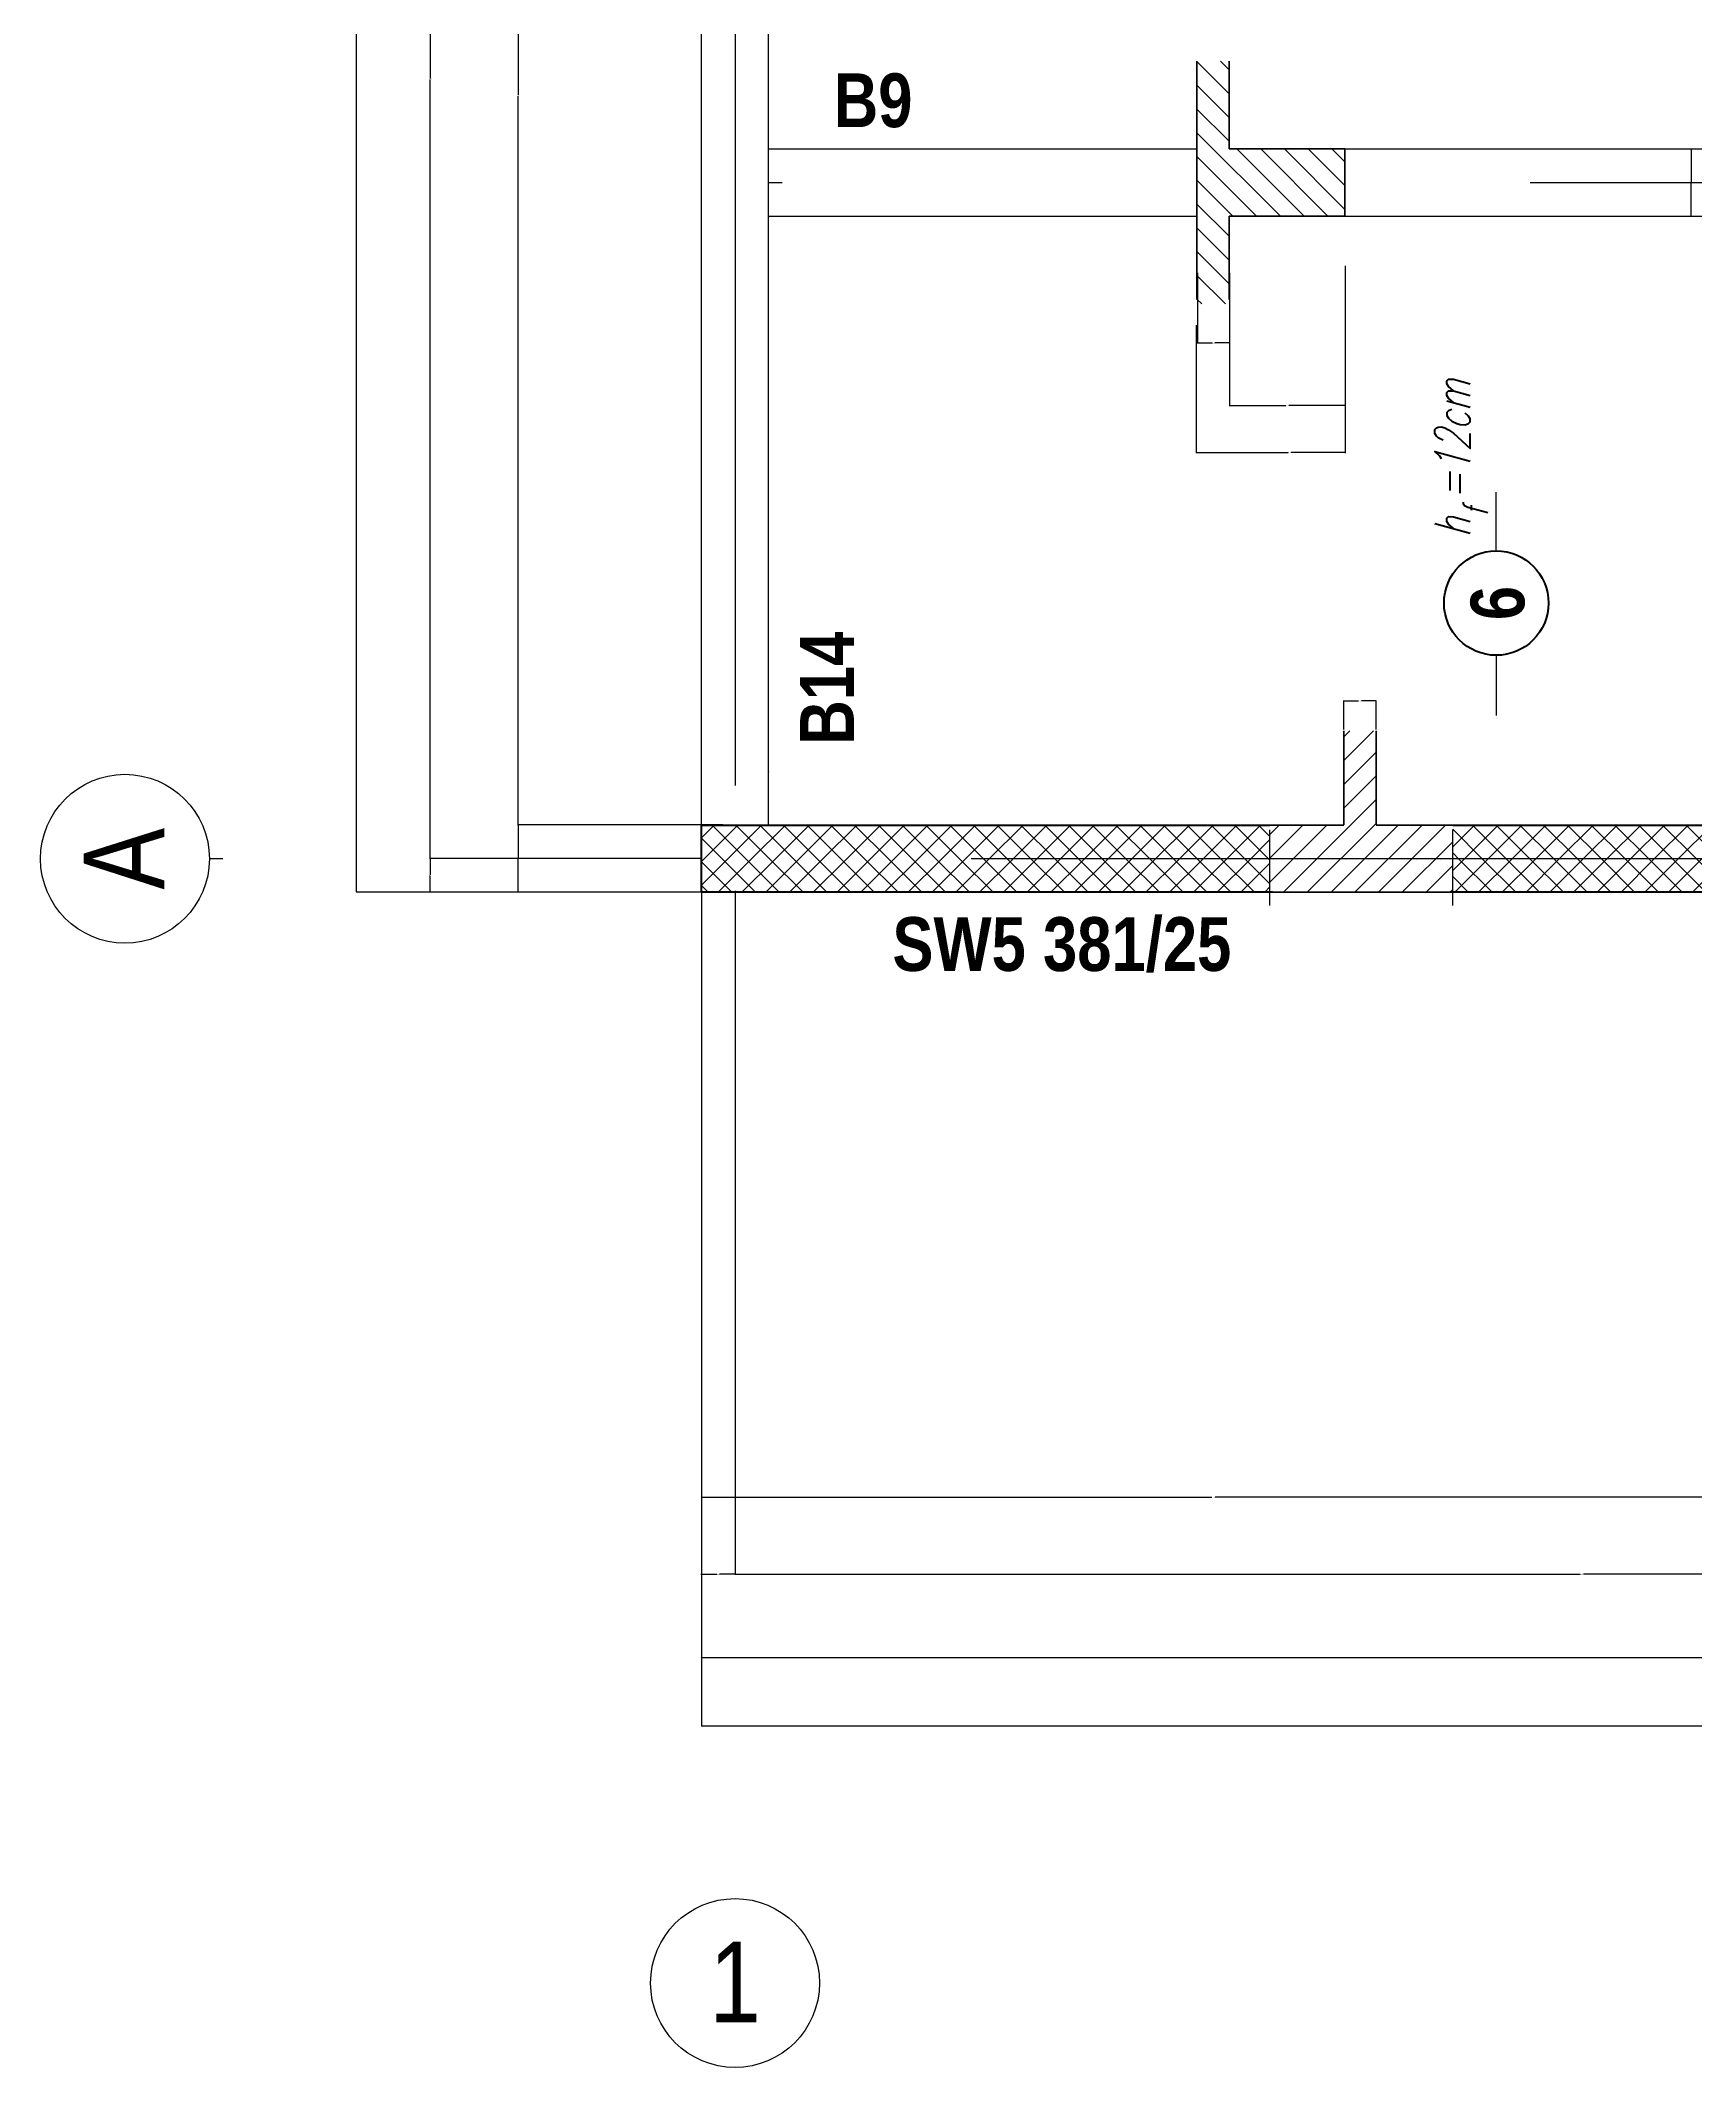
# Model space of a CAD drawing. Header units: millimetres. Extents: x 62 to 4126, y 148 to 2776.
# Drawn here: x 62 to 678, y 148 to 902 of the extents above; entities that cross this region are included whole.
import ezdxf

# ---------------------------------------------------------------- set-up
doc = ezdxf.new("R2010")
doc.units = ezdxf.units.MM
for name, pattern in [('DASHDOT', [25.4, 12.7, -6.35, 0, -6.35]), ('Dashed', [282.222223, 141.111112, -141.111112]), ('Solid Line copy-002', [1150, 5, -278.333333, 595, -271.666667])]:
    doc.linetypes.add(name, pattern=pattern)
for name, color, linetype, lineweight in [('! Plochi sech', 210, 'Continuous', 25), ('!Column', 10, 'Continuous', 50), ('!Dimension', 70, 'Continuous', 25), ('!Hatch', 70, 'Continuous', 25), ('!Hf', 132, 'Continuous', 25), ('035', 30, 'Continuous', 30), ('Osi', 70, 'DASHDOT', 25)]:
    doc.layers.add(name, color=color, linetype=linetype, lineweight=lineweight)
doc.layers.add('text', color=7, linetype='Continuous')
doc.styles.add('GENERATED_STYLE_2', font='ARIALN.TTF')
doc.styles.add('GENERATED_STYLE_3', font='ARIALNB.TTF')
doc.styles.get("Standard").update_dxf_attribs({"font": 'arial.ttf'})
doc.styles.add('АRM_nadpis', font='simplex.shx', dxfattribs={"width": 0.7, "oblique": 15})
doc.dimstyles.get("Standard").update_dxf_attribs({"dimtxt": 2.5, "dimasz": 2.5, "dimexe": 1.25, "dimexo": 0.625, "dimtad": 1, "dimtxsty": 'Standard', "dimcen": 2.5, "dimazin": 3, "dimtfac": 1, "dimtmove": 0, "dimatfit": 3})

# ---------------------------------------------------------------- blocks, each defined once
blk = doc.blocks.new('*D2224')
at = {"layer": '!Dimension', "color": 0, "lineweight": -2}
for p, q in [((315.84, 1153.16), (239.5, 1153.16)), ((239.68, 1152.98), (239.68, 882.09)), ((239.68, 610.84), (239.68, 881.73)), ((315.84, 610.66), (239.5, 610.66))]:
    blk.add_line(p, q, dxfattribs=at)
at = {"layer": '!Dimension', "color": 0}
for points in [[(239.71, 1152.98), (239.65, 1152.98), (239.68, 1153.16)], [(239.65, 610.84), (239.71, 610.84), (239.68, 610.66)]]:
    blk.add_solid(points, dxfattribs=at)
at = {"layer": 'Defpoints', "color": 0}
for p in [(315.91, 1153.16), (239.68, 610.66), (315.91, 610.66)]:
    blk.add_point(p, dxfattribs=at)
at = {"layer": '!Dimension', "color": 0, "insert": (239.68, 881.91), "char_height": 0.18, "attachment_point": 5}
blk.add_mtext('\\A1;542.5000', dxfattribs=at)
blk = doc.blocks.new('*D2225')
at = {"layer": '!Dimension', "color": 0, "lineweight": -2}
for p, q in [((307.84, 610.66), (239.5, 610.66)), ((239.68, 610.48), (239.68, 598.34)), ((239.68, 585.84), (239.68, 597.98)), ((307.84, 585.66), (239.5, 585.66))]:
    blk.add_line(p, q, dxfattribs=at)
at = {"layer": '!Dimension', "color": 0}
for points in [[(239.71, 610.48), (239.65, 610.48), (239.68, 610.66)], [(239.65, 585.84), (239.71, 585.84), (239.68, 585.66)]]:
    blk.add_solid(points, dxfattribs=at)
at = {"layer": 'Defpoints', "color": 0}
for p in [(307.91, 610.66), (239.68, 585.66), (307.91, 585.66)]:
    blk.add_point(p, dxfattribs=at)
at = {"layer": '!Dimension', "color": 0, "insert": (239.68, 598.16), "char_height": 0.18, "attachment_point": 5}
blk.add_mtext('\\A1;25.0000', dxfattribs=at)
blk = doc.blocks.new('*D2239')
at = {"layer": '!Dimension', "color": 0, "lineweight": -2}
for p, q in [((307.84, 2120.66), (179.45, 2120.66)), ((179.63, 2120.48), (179.63, 1331.61)), ((179.63, 585.84), (179.63, 1331.24)), ((307.84, 585.66), (179.45, 585.66))]:
    blk.add_line(p, q, dxfattribs=at)
at = {"layer": '!Dimension', "color": 0}
for points in [[(179.66, 2120.48), (179.6, 2120.48), (179.63, 2120.66)], [(179.6, 585.84), (179.66, 585.84), (179.63, 585.66)]]:
    blk.add_solid(points, dxfattribs=at)
at = {"layer": 'Defpoints', "color": 0}
for p in [(179.63, 2120.66), (307.91, 2120.66), (307.91, 585.66)]:
    blk.add_point(p, dxfattribs=at)
at = {"layer": '!Dimension', "color": 0, "insert": (179.63, 1331.43), "char_height": 0.18, "attachment_point": 5}
blk.add_mtext('\\A1;1535', dxfattribs=at)
blk = doc.blocks.new('_Oblique')
at = {"color": 0, "linetype": 'ByBlock', "lineweight": -2}
blk.add_line((-0.5, -0.5), (0.5, 0.5), dxfattribs=at)
blk = doc.blocks.new('*D2254')
at = {"layer": '!Dimension', "color": 0, "lineweight": -2}
for p, q in [((320.41, 586.1), (320.41, 331.73)), ((950.41, 585.6), (950.41, 331.73)), ((320.41, 331.91), (634.8, 331.91)), ((950.41, 331.91), (636.01, 331.91))]:
    blk.add_line(p, q, dxfattribs=at)
at = {"layer": 'Defpoints', "color": 0}
for p in [(320.41, 586.16), (950.41, 585.66), (950.41, 331.91)]:
    blk.add_point(p, dxfattribs=at)
at = {"layer": '!Dimension', "color": 0, "lineweight": -2, "xscale": 0.18, "yscale": 0.18, "zscale": 0.18, "rotation": 180}
blk.add_blockref('_Oblique', (320.41, 331.91), dxfattribs=at)
at = {"layer": '!Dimension', "color": 0, "lineweight": -2, "xscale": 0.18, "yscale": 0.18, "zscale": 0.18}
blk.add_blockref('_Oblique', (950.41, 331.91), dxfattribs=at)
at = {"layer": '!Dimension', "color": 0, "insert": (635.41, 331.91), "char_height": 0.18, "attachment_point": 5}
blk.add_mtext('\\A1;630.0000', dxfattribs=at)
blk = doc.blocks.new('*D2265')
at = {"layer": '!Dimension', "color": 0, "lineweight": -2}
for p, q in [((307.91, 586.1), (307.91, 360.42)), ((688.91, 585.6), (688.91, 360.42)), ((307.91, 360.6), (497.8, 360.6)), ((688.91, 360.6), (499.01, 360.6))]:
    blk.add_line(p, q, dxfattribs=at)
at = {"layer": 'Defpoints', "color": 0}
for p in [(307.91, 586.16), (688.91, 585.66), (688.91, 360.6)]:
    blk.add_point(p, dxfattribs=at)
at = {"layer": '!Dimension', "color": 0, "lineweight": -2, "xscale": 0.18, "yscale": 0.18, "zscale": 0.18, "rotation": 180}
blk.add_blockref('_Oblique', (307.91, 360.6), dxfattribs=at)
at = {"layer": '!Dimension', "color": 0, "lineweight": -2, "xscale": 0.18, "yscale": 0.18, "zscale": 0.18}
blk.add_blockref('_Oblique', (688.91, 360.6), dxfattribs=at)
at = {"layer": '!Dimension', "color": 0, "insert": (498.41, 360.6), "char_height": 0.18, "attachment_point": 5}
blk.add_mtext('\\A1;381.0000', dxfattribs=at)
blk = doc.blocks.new('*D2281')
at = {"layer": '!Dimension', "color": 0, "lineweight": -2}
for p, q in [((320.41, 360.6), (320.41, 331.73)), ((307.91, 331.72), (307.91, 332.09)), ((307.91, 331.91), (313.63, 331.91)), ((320.41, 331.91), (314.68, 331.91))]:
    blk.add_line(p, q, dxfattribs=at)
at = {"layer": 'Defpoints', "color": 0}
for p in [(320.41, 360.66), (320.41, 331.91), (307.91, 331.66)]:
    blk.add_point(p, dxfattribs=at)
at = {"layer": '!Dimension', "color": 0, "lineweight": -2, "xscale": 0.18, "yscale": 0.18, "zscale": 0.18, "rotation": 180}
blk.add_blockref('_Oblique', (307.91, 331.91), dxfattribs=at)
at = {"layer": '!Dimension', "color": 0, "lineweight": -2, "xscale": 0.18, "yscale": 0.18, "zscale": 0.18}
blk.add_blockref('_Oblique', (320.41, 331.91), dxfattribs=at)
at = {"layer": '!Dimension', "color": 0, "insert": (314.16, 331.91), "char_height": 0.18, "attachment_point": 5}
blk.add_mtext('\\A1;12.5000', dxfattribs=at)
blk = doc.blocks.new('*D2282')
at = {"layer": '!Dimension', "color": 0, "lineweight": -2}
for p, q in [((307.91, 586.1), (307.91, 300.76)), ((1977.91, 586.1), (1977.91, 300.76)), ((307.91, 300.94), (1142.24, 300.94)), ((1977.91, 300.94), (1143.57, 300.94))]:
    blk.add_line(p, q, dxfattribs=at)
at = {"layer": 'Defpoints', "color": 0}
for p in [(307.91, 586.16), (1977.91, 586.16), (1977.91, 300.94)]:
    blk.add_point(p, dxfattribs=at)
at = {"layer": '!Dimension', "color": 0, "lineweight": -2, "xscale": 0.18, "yscale": 0.18, "zscale": 0.18, "rotation": 180}
blk.add_blockref('_Oblique', (307.91, 300.94), dxfattribs=at)
at = {"layer": '!Dimension', "color": 0, "lineweight": -2, "xscale": 0.18, "yscale": 0.18, "zscale": 0.18}
blk.add_blockref('_Oblique', (1977.91, 300.94), dxfattribs=at)
at = {"layer": '!Dimension', "color": 0, "insert": (1142.91, 300.94), "char_height": 0.18, "attachment_point": 5}
blk.add_mtext('\\A1;1670.0000', dxfattribs=at)
blk = doc.blocks.new('*D2286')
at = {"layer": '!Dimension', "color": 0, "lineweight": -2}
for p, q in [((307.91, 586.1), (307.91, 275.3)), ((3867.91, 586.1), (3867.91, 275.3)), ((307.91, 275.48), (2087.23, 275.48)), ((3867.91, 275.48), (2088.58, 275.48))]:
    blk.add_line(p, q, dxfattribs=at)
at = {"layer": 'Defpoints', "color": 0}
for p in [(307.91, 586.16), (3867.91, 586.16), (3867.91, 275.48)]:
    blk.add_point(p, dxfattribs=at)
at = {"layer": '!Dimension', "color": 0, "lineweight": -2, "xscale": 0.18, "yscale": 0.18, "zscale": 0.18, "rotation": 180}
blk.add_blockref('_Oblique', (307.91, 275.48), dxfattribs=at)
at = {"layer": '!Dimension', "color": 0, "lineweight": -2, "xscale": 0.18, "yscale": 0.18, "zscale": 0.18}
blk.add_blockref('_Oblique', (3867.91, 275.48), dxfattribs=at)
at = {"layer": '!Dimension', "color": 0, "insert": (2087.91, 275.48), "char_height": 0.18, "attachment_point": 5}
blk.add_mtext('\\A1;3560.0000', dxfattribs=at)
blk = doc.blocks.new('*D2299')
at = {"layer": '! Plochi sech', "color": 0, "lineweight": -2}
for p, q in [((546.91, 646.22), (546.91, 656.96)), ((547.09, 656.78), (552.38, 656.78)), ((558.73, 656.78), (553.43, 656.78)), ((558.91, 646.22), (558.91, 656.96))]:
    blk.add_line(p, q, dxfattribs=at)
at = {"layer": '! Plochi sech', "color": 0}
for points in [[(547.09, 656.81), (547.09, 656.75), (546.91, 656.78)], [(558.73, 656.75), (558.73, 656.81), (558.91, 656.78)]]:
    blk.add_solid(points, dxfattribs=at)
at = {"layer": 'Defpoints', "color": 0}
for p in [(558.91, 656.78), (546.91, 646.16), (558.91, 646.16)]:
    blk.add_point(p, dxfattribs=at)
at = {"layer": '! Plochi sech', "color": 0, "insert": (552.91, 656.78), "char_height": 0.18, "attachment_point": 5}
blk.add_mtext('\\A1;12.0000', dxfattribs=at)
blk = doc.blocks.new('*D2416')
at = {"layer": '!Dimension', "color": 0, "lineweight": -2}
for p, q in [((253.34, 598.16), (206.76, 598.16)), ((253.34, 585.66), (206.76, 585.66))]:
    blk.add_line(p, q, dxfattribs=at)
at = {"layer": '!Dimension', "color": 0, "linetype": 'DASHDOT', "lineweight": -2}
for p, q in [((206.94, 597.98), (206.94, 592.09)), ((206.94, 585.84), (206.94, 591.73))]:
    blk.add_line(p, q, dxfattribs=at)
at = {"layer": '!Dimension', "color": 0}
for points in [[(206.97, 597.98), (206.91, 597.98), (206.94, 598.16)], [(206.91, 585.84), (206.97, 585.84), (206.94, 585.66)]]:
    blk.add_solid(points, dxfattribs=at)
at = {"layer": 'Defpoints', "color": 0}
for p in [(206.94, 598.16), (253.41, 598.16), (253.41, 585.66)]:
    blk.add_point(p, dxfattribs=at)
at = {"layer": '!Dimension', "color": 0, "insert": (206.94, 591.91), "char_height": 0.18, "attachment_point": 5}
blk.add_mtext('\\A1;12.5', dxfattribs=at)
blk = doc.blocks.new('A$C5B4F4353')
at = {"layer": '!Hf', "color": 4, "linetype": 'Continuous', "lineweight": 25}
for p, q in [((228.1, 613), (228.1, 831.2)), ((228.1, 224.3), (228.1, 0))]:
    blk.add_line(p, q, dxfattribs=at)
at = {"layer": '!Hf', "color": 4, "linetype": 'Continuous', "lineweight": 40}
blk.add_circle((228.1, 418.7), 194.3, dxfattribs=at)
at = {"layer": '!Hf', "style": 'АRM_nadpis', "oblique": 15, "width": 0.7}
for s, height, p in [('h =12cm', 131.22, (131.2, 663.4)), ('f', 91.9, (197.3, 741.8))]:
    blk.add_text(s, height=height, rotation=90, dxfattribs=at).set_placement(p)
at = {"layer": '!Hf', "color": 4, "linetype": 'Continuous', "lineweight": 5, "insert": (132.8, 418.7), "char_height": 200, "attachment_point": 2, "rotation": 90, "style": 'GENERATED_STYLE_3'}
blk.add_mtext('6', dxfattribs=at)
blk = doc.blocks.new('*D2440')
at = {"layer": '!Dimension', "color": 0, "lineweight": -2}
for p, q in [((537.47, 862.16), (676.26, 862.16)), ((676.08, 861.98), (676.08, 849.84)), ((676.08, 837.34), (676.08, 849.48)), ((537.47, 837.16), (676.26, 837.16))]:
    blk.add_line(p, q, dxfattribs=at)
at = {"layer": '!Dimension', "color": 0}
for points in [[(676.11, 861.98), (676.05, 861.98), (676.08, 862.16)], [(676.05, 837.34), (676.11, 837.34), (676.08, 837.16)]]:
    blk.add_solid(points, dxfattribs=at)
at = {"layer": 'Defpoints', "color": 0}
for p in [(537.41, 862.16), (676.08, 862.16), (537.41, 837.16)]:
    blk.add_point(p, dxfattribs=at)
at = {"layer": '!Dimension', "color": 0, "insert": (676.08, 849.66), "char_height": 0.18, "attachment_point": 5}
blk.add_mtext('\\A1;25.0000', dxfattribs=at)
blk = doc.blocks.new('*D2441')
at = {"layer": '! Plochi sech', "color": 0, "lineweight": -2}
for p, q in [((492.41, 816.1), (492.41, 789.79)), ((504.41, 816.1), (504.41, 789.79)), ((492.59, 789.97), (497.88, 789.97)), ((504.23, 789.97), (498.93, 789.97))]:
    blk.add_line(p, q, dxfattribs=at)
at = {"layer": '! Plochi sech', "color": 0}
for points in [[(492.59, 790), (492.59, 789.94), (492.41, 789.97)], [(504.23, 789.94), (504.23, 790), (504.41, 789.97)]]:
    blk.add_solid(points, dxfattribs=at)
at = {"layer": 'Defpoints', "color": 0}
for p in [(492.41, 816.16), (504.41, 816.16), (504.41, 789.97)]:
    blk.add_point(p, dxfattribs=at)
at = {"layer": '! Plochi sech', "color": 0, "insert": (498.41, 789.97), "char_height": 0.18, "attachment_point": 5}
blk.add_mtext('\\A1;12.0000', dxfattribs=at)
blk = doc.blocks.new('*D2442')
at = {"layer": '! Plochi sech', "color": 0, "lineweight": -2}
for p, q in [((547.41, 818.6), (547.41, 766.48)), ((504.41, 796.6), (504.41, 766.48)), ((504.59, 766.66), (525.37, 766.66)), ((547.23, 766.66), (526.44, 766.66))]:
    blk.add_line(p, q, dxfattribs=at)
at = {"layer": '! Plochi sech', "color": 0}
for points in [[(504.59, 766.69), (504.59, 766.63), (504.41, 766.66)], [(547.23, 766.63), (547.23, 766.69), (547.41, 766.66)]]:
    blk.add_solid(points, dxfattribs=at)
at = {"layer": 'Defpoints', "color": 0}
for p in [(547.41, 818.66), (504.41, 796.66), (547.41, 766.66)]:
    blk.add_point(p, dxfattribs=at)
at = {"layer": '! Plochi sech', "color": 0, "insert": (525.91, 766.66), "char_height": 0.18, "attachment_point": 5}
blk.add_mtext('\\A1;43.0000', dxfattribs=at)
blk = doc.blocks.new('*D2443')
at = {"layer": '! Plochi sech', "color": 0, "lineweight": -2}
for p, q in [((547.41, 818.6), (547.41, 748.98)), ((491.91, 796.6), (491.91, 748.98)), ((492.09, 749.16), (526.19, 749.16)), ((547.23, 749.16), (527.25, 749.16))]:
    blk.add_line(p, q, dxfattribs=at)
at = {"layer": '! Plochi sech', "color": 0}
for points in [[(492.09, 749.19), (492.09, 749.13), (491.91, 749.16)], [(547.23, 749.13), (547.23, 749.19), (547.41, 749.16)]]:
    blk.add_solid(points, dxfattribs=at)
at = {"layer": 'Defpoints', "color": 0}
for p in [(547.41, 818.66), (491.91, 796.66), (547.41, 749.16)]:
    blk.add_point(p, dxfattribs=at)
at = {"layer": '! Plochi sech', "color": 0, "insert": (526.72, 749.16), "char_height": 0.18, "attachment_point": 5}
blk.add_mtext('\\A1;55.5000', dxfattribs=at)
blk = doc.blocks.new('*D2564')
at = {"layer": '!Dimension', "color": 0, "lineweight": -2}
for p, q in [((307.84, 1178.16), (206.76, 1178.16)), ((206.94, 1177.98), (206.94, 888.34)), ((206.94, 598.34), (206.94, 887.98)), ((307.84, 598.16), (206.76, 598.16))]:
    blk.add_line(p, q, dxfattribs=at)
at = {"layer": '!Dimension', "color": 0}
for points in [[(206.97, 1177.98), (206.91, 1177.98), (206.94, 1178.16)], [(206.91, 598.34), (206.97, 598.34), (206.94, 598.16)]]:
    blk.add_solid(points, dxfattribs=at)
at = {"layer": 'Defpoints', "color": 0}
for p in [(307.91, 1178.16), (206.94, 598.16), (307.91, 598.16)]:
    blk.add_point(p, dxfattribs=at)
at = {"layer": '!Dimension', "color": 0, "insert": (206.94, 888.16), "char_height": 0.18, "attachment_point": 5}
blk.add_mtext('\\A1;580.0000', dxfattribs=at)

msp = doc.modelspace()

# ---------------------------------------------------------------- hatches: boundary and pattern name
at = {"layer": '! Plochi sech'}
h = msp.add_hatch(dxfattribs=at)
h.set_pattern_fill('ANSI31', color=256, scale=50)
h.set_pattern_definition([(45, (-893917.705, -494668.24), (-4.419417382, 4.419417382), [])])
h.paths.add_polyline_path([(558.905, 610.676), (558.905, 645.676), (546.905, 645.676), (546.905, 610.676), (519.405, 610.676), (519.405, 585.676), (587.405, 585.407), (587.405, 610.407)])
at = {"layer": '!Hatch', "linetype": 'Continuous'}
h = msp.add_hatch(dxfattribs=at)
h.set_pattern_fill('ANSI37', color=256, scale=50)
h.set_pattern_definition([(45, (316.6764, 605.827), (-4.41942, 4.41942), []), (135, (316.6764, 605.827), (-4.41942, -4.41942), [])])
h.paths.add_polyline_path([(320.413, 610.637), (307.913, 610.637), (307.913, 597.821), (320.413, 597.823)], flags=16)
h.paths.add_polyline_path([(587.405, 597.868), (519.405, 597.856), (519.405, 585.637), (587.405, 585.637)], flags=16)
h.paths.add_polyline_path([(519.405, 610.637), (332.963, 610.637), (332.963, 610.285, -1), (332.963, 610.385), (320.413, 610.511), (320.413, 597.823), (519.405, 597.856)], flags=16)
h.paths.add_polyline_path([(688.905, 610.637), (587.405, 610.637), (587.405, 597.868), (688.905, 597.884)], flags=16)
h.paths.add_polyline_path([(688.905, 597.884), (688.905, 610.637), (307.913, 610.637), (307.913, 597.821)], flags=17)
h.paths.add_polyline_path([(307.913, 610.637), (688.905, 610.637), (688.905, 585.637), (307.913, 585.637)])
at = {"linetype": 'Continuous', "lineweight": 25}
h = msp.add_hatch(dxfattribs=at)
h.set_pattern_fill('ANSI31', scale=50, angle=90, style=0)
h.set_pattern_definition([(135, (484963.283, -883286.139), (-4.419417382, -4.419417382), [])])
h.paths.add_polyline_path([(504.265, 862.137), (504.265, 894.765), (492.265, 894.765), (492.265, 804.508), (504.265, 804.508), (504.265, 837.137), (547.265, 837.137), (547.265, 862.137)])

# ---------------------------------------------------------------- linework, layer by layer
at = {"layer": '!Column', "linetype": 'Continuous'}
for points in [[(520.405, 585.637), (307.913, 585.637), (307.913, 610.637), (519.405, 610.637)], [(587.405, 610.637), (688.905, 610.637), (688.905, 585.637), (587.405, 585.637)], [(525.405, 585.638), (525.405, 585.638)]]:
    msp.add_lwpolyline(points, dxfattribs=at)
at = {"color": 3, "linetype": 'Continuous', "lineweight": 35}
for p, q in [((492.265, 806.175), (492.265, 894.765)), ((504.265, 862.137), (504.265, 894.765)), ((504.265, 862.137), (547.265, 862.137)), ((547.265, 837.137), (547.265, 862.137)), ((504.265, 837.137), (547.265, 837.137)), ((504.265, 806.175), (504.265, 837.137)), ((546.905, 645.676), (546.905, 610.676)), ((558.905, 645.676), (558.905, 610.676)), ((546.905, 610.638), (519.405, 610.638)), ((558.905, 610.638), (587.405, 610.638)), ((587.405, 585.638), (519.405, 585.638))]:
    msp.add_line(p, q, dxfattribs=at)
at = {"color": 3, "linetype": 'Dashed', "lineweight": 25, "ltscale": 0.2}
for p, q in [((519.405, 580.638), (519.405, 615.638)), ((587.405, 580.638), (587.405, 615.638))]:
    msp.add_line(p, q, dxfattribs=at)
at = {"color": 7, "linetype": 'Continuous', "lineweight": 25}
msp.add_arc((332.956, 630.644), 0.05, 180, 270, dxfattribs=at)
at = {"layer": '035'}
for p, q in [((307.913, 585.637), (307.913, 2120.637)), ((332.913, 610.637), (332.913, 1247.66)), ((332.913, 862.137), (492.265, 862.137)), ((547.265, 862.137), (935.413, 862.137)), ((332.913, 837.137), (492.265, 837.137)), ((547.265, 837.137), (935.413, 837.137))]:
    msp.add_line(p, q, dxfattribs=at)
at = {"layer": 'Osi', "linetype": 'Solid Line copy-002', "lineweight": 25}
for p, q in [((320.413, 2653.659), (320.413, 211.257)), ((332.913, 849.637), (935.413, 849.637)), ((124.878, 598.137), (4062.963, 598.137))]:
    msp.add_line(p, q, dxfattribs=at)
at = {"layer": 'Osi', "color": 2, "linetype": 'Continuous', "lineweight": 30}
for centre in [(93.454, 598.094), (320.406, 179.849)]:
    msp.add_circle(centre, 31.408, dxfattribs=at)

# ---------------------------------------------------------------- block references
at = {"layer": '!Hf', "xscale": 0.1, "yscale": 0.1, "zscale": 0.1}
msp.add_blockref('A$C5B4F4353', (580.784, 651.346), dxfattribs=at)

# ---------------------------------------------------------------- texts
at = {"layer": 'text', "color": 3, "linetype": 'Continuous', "lineweight": 5, "insert": (371.79, 890.249), "char_height": 20, "attachment_point": 2, "style": 'GENERATED_STYLE_3'}
msp.add_mtext('B9', dxfattribs=at)
at = {"layer": 'text', "color": 3, "linetype": 'Continuous', "lineweight": 5, "insert": (344.628, 661.555), "char_height": 20, "attachment_point": 2, "rotation": 90, "style": 'GENERATED_STYLE_3'}
msp.add_mtext('B14', dxfattribs=at)
at = {"layer": 'text', "color": 2, "linetype": 'Continuous', "lineweight": 5, "insert": (93.062, 598.094), "char_height": 30, "attachment_point": 5, "rotation": 90, "style": 'GENERATED_STYLE_2'}
msp.add_mtext('A', dxfattribs=at)
at = {"layer": 'text', "color": 6, "linetype": 'Continuous', "lineweight": 5, "insert": (442.001, 576.356), "char_height": 20, "attachment_point": 2, "style": 'GENERATED_STYLE_3'}
msp.add_mtext('SW5 381/25', dxfattribs=at)
at = {"layer": 'text', "color": 2, "linetype": 'Continuous', "lineweight": 5, "insert": (320.406, 180.241), "char_height": 30, "attachment_point": 5, "style": 'GENERATED_STYLE_2'}
msp.add_mtext('1', dxfattribs=at)

# ---------------------------------------------------------------- dimensions: what is measured, and where the dimension line sits
at = {"layer": '! Plochi sech'}
dim = msp.add_linear_dim(base=(547.405, 749.16), p1=(491.905, 796.66), p2=(547.405, 818.66), dimstyle='Standard', dxfattribs=at)
dim.commit()
dim.dimension.update_dxf_attribs({"geometry": '*D2443', "text_midpoint": (526.719, 749.16), "dimtype": 160})
for base, p1, p2, picture, middle in [((504.405, 789.968), (492.405, 816.16), (504.405, 816.16), '*D2441', (498.405, 789.968)), ((547.405, 766.66), (504.405, 796.66), (547.405, 818.66), '*D2442', (525.905, 766.66)), ((558.905, 656.781), (546.905, 646.16), (558.905, 646.16), '*D2299', (552.905, 656.781))]:
    dim = msp.add_linear_dim(base=base, p1=p1, p2=p2, dimstyle='Standard', dxfattribs=at)
    dim.commit()
    dim.dimension.update_dxf_attribs({"geometry": picture, "text_midpoint": middle})
at = {"layer": '!Dimension'}
dim = msp.add_linear_dim(base=(179.633, 2120.66), p1=(307.905, 585.66), p2=(307.905, 2120.66), angle=90, dimstyle='Standard', override={"dimdec": 0}, dxfattribs=at)
dim.commit()
dim.dimension.update_dxf_attribs({"geometry": '*D2239', "text_midpoint": (179.633, 1331.427), "dimtype": 160})
for base, p1, p2, angle, picture, middle in [((206.937, 598.16), (307.905, 1178.16), (307.905, 598.16), 90, '*D2564', (206.937, 888.16)), ((239.684, 610.66), (315.905, 1153.16), (315.905, 610.66), 90, '*D2224', (239.684, 881.91)), ((676.081, 862.16), (537.405, 837.16), (537.405, 862.16), 270, '*D2440', (676.081, 849.66)), ((239.684, 585.66), (307.905, 610.66), (307.905, 585.66), 90, '*D2225', (239.684, 598.16))]:
    dim = msp.add_linear_dim(base=base, p1=p1, p2=p2, angle=angle, dimstyle='Standard', dxfattribs=at)
    dim.commit()
    dim.dimension.update_dxf_attribs({"geometry": picture, "text_midpoint": middle})
dim = msp.add_linear_dim(base=(206.937, 598.16), p1=(253.405, 585.66), p2=(253.405, 598.16), angle=90, dimstyle='Standard', override={"dimdec": 1}, dxfattribs=at)
dim.commit()
dim.dimension.update_dxf_attribs({"geometry": '*D2416', "text_midpoint": (206.937, 591.91)})
for base, p1, p2, picture, middle in [((688.905, 360.603), (307.905, 586.16), (688.905, 585.66), '*D2265', (498.405, 360.603)), ((1977.905, 300.943), (307.905, 586.16), (1977.905, 586.16), '*D2282', (1142.905, 300.943)), ((3867.905, 275.484), (307.905, 586.16), (3867.905, 586.16), '*D2286', (2087.905, 275.484)), ((950.405, 331.907), (320.405, 586.16), (950.405, 585.66), '*D2254', (635.405, 331.907)), ((320.405, 331.907), (307.905, 331.66), (320.405, 360.66), '*D2281', (314.155, 331.907))]:
    dim = msp.add_linear_dim(base=base, p1=p1, p2=p2, dimstyle='Standard', override={"dimblk": 'Oblique'}, dxfattribs=at)
    dim.commit()
    dim.dimension.update_dxf_attribs({"geometry": picture, "text_midpoint": middle})

doc.saveas('drawing.dxf')
